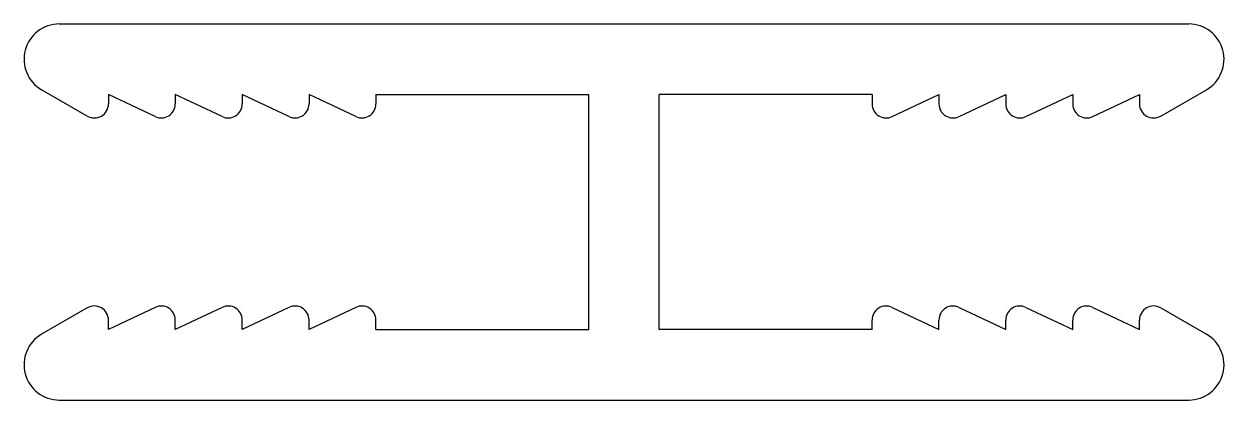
# Model space of a CAD drawing. Extents: x 1299.9 to 1325.4, y 2196.5 to 2204.5.
import ezdxf

# ---------------------------------------------------------------- set-up
doc = ezdxf.new("R2010")
doc.units = 0
doc.layers.get('0').update_dxf_attribs({"linetype": 'CONTINUOUS'})

msp = doc.modelspace()

# ---------------------------------------------------------------- linework, layer by layer
for p, q in [((1300.697, 2204.459), (1324.697, 2204.459)), ((1301.292, 2202.499), (1300.322, 2203.059)), ((1301.742, 2202.959), (1301.742, 2202.759)), ((1302.737, 2202.487), (1301.742, 2202.959)), ((1303.162, 2202.959), (1303.162, 2202.757)), ((1304.157, 2202.487), (1303.162, 2202.959)), ((1304.583, 2202.959), (1304.583, 2202.757)), ((1305.577, 2202.487), (1304.583, 2202.959)), ((1306.003, 2202.959), (1306.003, 2202.757)), ((1306.998, 2202.487), (1306.003, 2202.959)), ((1307.424, 2202.959), (1307.424, 2202.757)), ((1307.424, 2202.959), (1311.947, 2202.959)), ((1311.947, 2197.959), (1311.947, 2202.959)), ((1313.447, 2197.959), (1313.447, 2202.959)), ((1317.97, 2202.959), (1313.447, 2202.959)), ((1317.97, 2202.959), (1317.97, 2202.757)), ((1318.395, 2202.487), (1319.39, 2202.959)), ((1319.39, 2202.959), (1319.39, 2202.757)), ((1319.816, 2202.487), (1320.81, 2202.959)), ((1320.81, 2202.959), (1320.81, 2202.757)), ((1321.236, 2202.487), (1322.231, 2202.959)), ((1322.231, 2202.959), (1322.231, 2202.757)), ((1322.657, 2202.487), (1323.651, 2202.959)), ((1323.651, 2202.959), (1323.651, 2202.759)), ((1324.101, 2202.499), (1325.072, 2203.059)), ((1301.292, 2198.418), (1300.322, 2197.858)), ((1302.737, 2198.43), (1301.742, 2197.959)), ((1304.157, 2198.43), (1303.162, 2197.959)), ((1305.577, 2198.43), (1304.583, 2197.959)), ((1306.998, 2198.43), (1306.003, 2197.959)), ((1318.395, 2198.43), (1319.39, 2197.959)), ((1319.816, 2198.43), (1320.81, 2197.959)), ((1321.236, 2198.43), (1322.231, 2197.959)), ((1322.657, 2198.43), (1323.651, 2197.959)), ((1324.101, 2198.418), (1325.072, 2197.858)), ((1301.742, 2197.959), (1301.742, 2198.159)), ((1303.162, 2197.959), (1303.162, 2198.161)), ((1304.583, 2197.959), (1304.583, 2198.161)), ((1306.003, 2197.959), (1306.003, 2198.161)), ((1307.424, 2197.959), (1307.424, 2198.161)), ((1317.97, 2197.959), (1317.97, 2198.161)), ((1319.39, 2197.959), (1319.39, 2198.161)), ((1320.81, 2197.959), (1320.81, 2198.161)), ((1322.231, 2197.959), (1322.231, 2198.161)), ((1323.651, 2197.959), (1323.651, 2198.159)), ((1307.424, 2197.959), (1311.947, 2197.959)), ((1317.97, 2197.959), (1313.447, 2197.959)), ((1300.697, 2196.459), (1324.697, 2196.459))]:
    msp.add_line(p, q)
for centre, radius, start, end in [((1300.697, 2203.709), 0.75, 90, 240), ((1324.697, 2203.709), 0.75, 300, 90), ((1301.442, 2202.759), 0.3, 240, 360), ((1302.864, 2202.757), 0.298, 244.6467, 0), ((1304.285, 2202.757), 0.298, 244.6467, 360), ((1305.705, 2202.757), 0.298, 244.6467, 0), ((1307.125, 2202.757), 0.298, 244.6467, 0), ((1318.268, 2202.757), 0.298, 180, 295.3533), ((1319.688, 2202.757), 0.298, 180, 295.3533), ((1321.109, 2202.757), 0.298, 180, 295.3533), ((1322.529, 2202.757), 0.298, 180, 295.3533), ((1323.951, 2202.759), 0.3, 180, 300), ((1301.442, 2198.159), 0.3, 0, 120), ((1302.864, 2198.161), 0.298, 0, 115.3533), ((1304.285, 2198.161), 0.298, 0, 115.3533), ((1305.705, 2198.161), 0.298, 0, 115.3533), ((1307.125, 2198.161), 0.298, 0, 115.3533), ((1318.268, 2198.161), 0.298, 64.6467, 180), ((1319.688, 2198.161), 0.298, 64.6467, 180), ((1321.109, 2198.161), 0.298, 64.6467, 180), ((1322.529, 2198.161), 0.298, 64.6467, 180), ((1323.951, 2198.159), 0.3, 60, 180), ((1300.697, 2197.209), 0.75, 120, 270), ((1324.697, 2197.209), 0.75, 270, 60)]:
    msp.add_arc(centre, radius, start, end)

doc.saveas('drawing.dxf')
